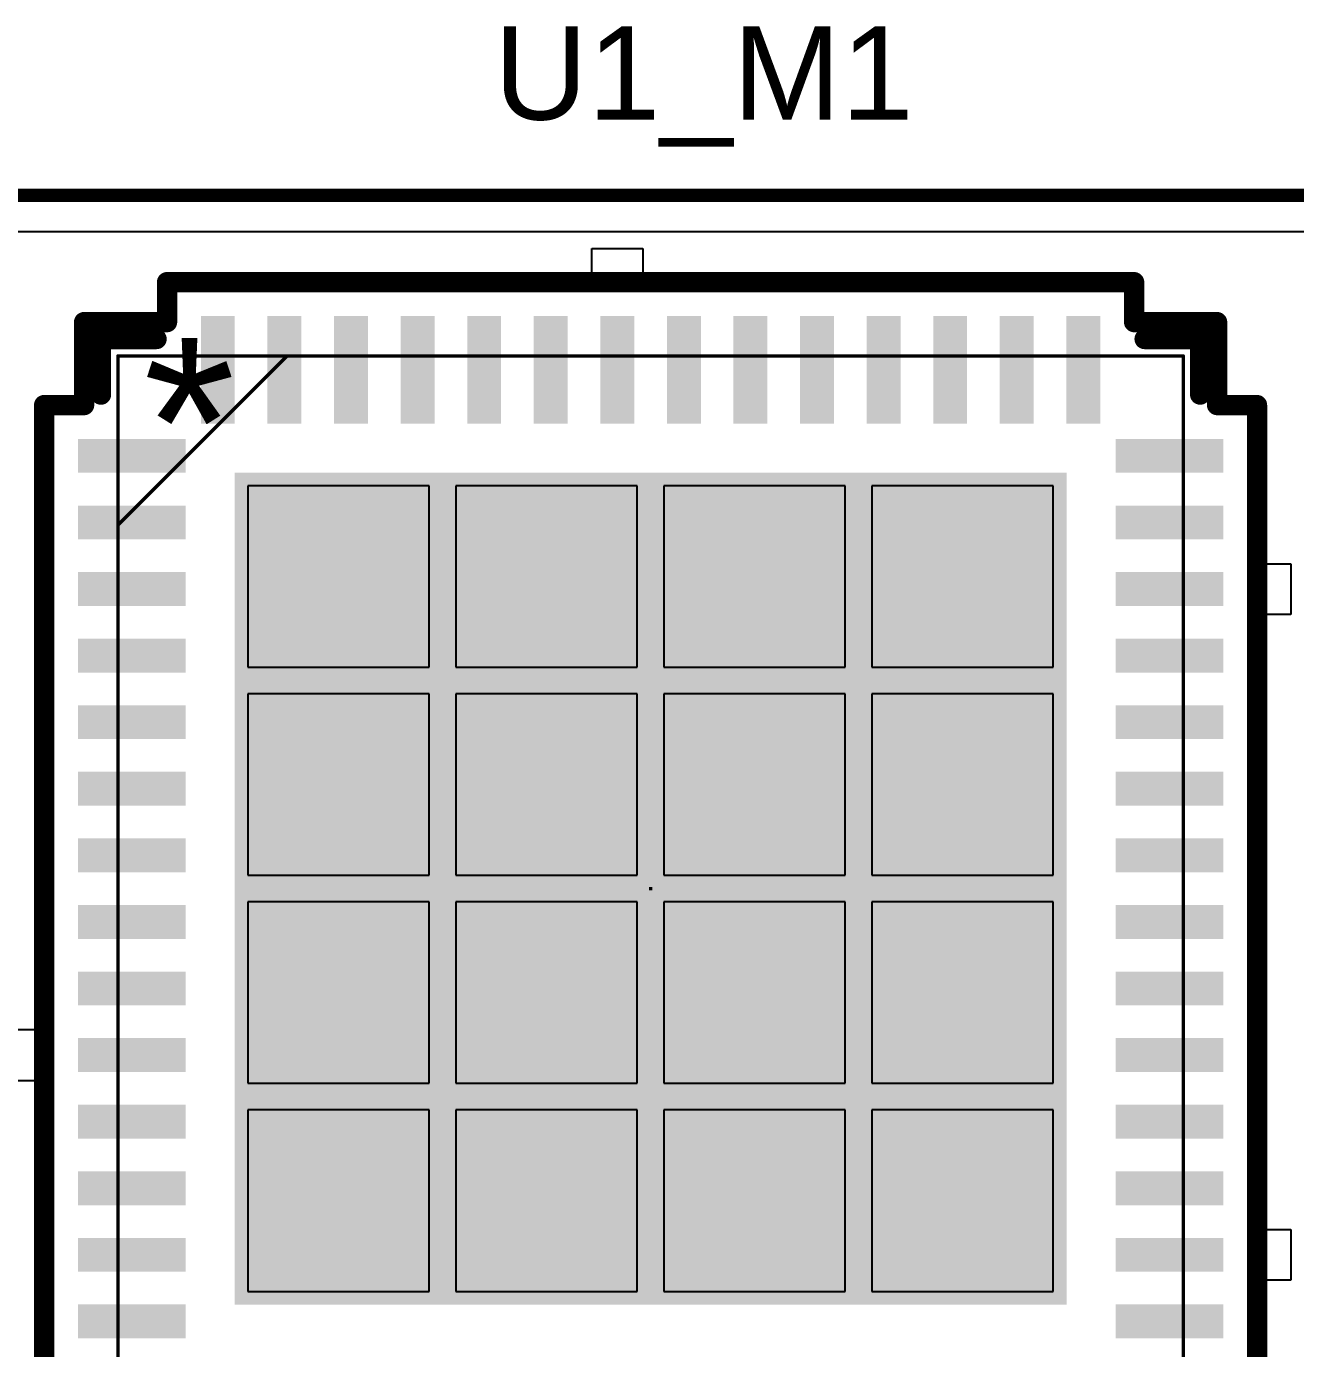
# Model space of a CAD drawing. Header units: inches. Extents: x -1.3 to 11.9, y -6.8 to 4.2.
# Drawn here: x 1.6105 to 1.9857, y 2.359 to 2.7499 of the extents above; entities that cross this region are included whole.
import ezdxf

# ---------------------------------------------------------------- set-up
doc = ezdxf.new("R2010")
doc.units = ezdxf.units.IN
doc.header["$MEASUREMENT"] = 0
for name, color, linetype in [('05_SIG2', 156, 'Continuous'), ('AB', 56, 'Continuous'), ('Mechanical 13', 56, 'Continuous'), ('POT_INFO', 56, 'Continuous'), ('TOP', 1, 'Continuous'), ('Top Overlay', 2, 'Continuous'), ('Top Paste', 8, 'Continuous'), ('Top Solder', 216, 'Continuous')]:
    doc.layers.add(name, color=color, linetype=linetype)
doc.styles.add('Arial', font='', dxfattribs={"height": 0.2})
doc.styles.get('Arial').set_extended_font_data('Arial')

# ---------------------------------------------------------------- blocks, each defined once
blk = doc.blocks.new('CP_56_1_ADI_345')
at = {"layer": 'TOP'}
for points in [[(-0.12294, 0.1375), (-0.13297, 0.1375), (-0.13297, 0.16931), (-0.12294, 0.16931)], [(-0.10325, 0.1375), (-0.11328, 0.1375), (-0.11328, 0.16931), (-0.10325, 0.16931)], [(-0.08357, 0.1375), (-0.0936, 0.1375), (-0.0936, 0.16931), (-0.08357, 0.16931)], [(-0.06388, 0.1375), (-0.07391, 0.1375), (-0.07391, 0.16931), (-0.06388, 0.16931)], [(-0.0442, 0.1375), (-0.05423, 0.1375), (-0.05423, 0.16931), (-0.0442, 0.16931)], [(-0.02451, 0.1375), (-0.03454, 0.1375), (-0.03454, 0.16931), (-0.02451, 0.16931)], [(-0.00483, 0.1375), (-0.01486, 0.1375), (-0.01486, 0.16931), (-0.00483, 0.16931)], [(0.01486, 0.1375), (0.00483, 0.1375), (0.00483, 0.16931), (0.01486, 0.16931)], [(0.03454, 0.1375), (0.02451, 0.1375), (0.02451, 0.16931), (0.03454, 0.16931)], [(0.05423, 0.1375), (0.0442, 0.1375), (0.0442, 0.16931), (0.05423, 0.16931)], [(0.07391, 0.1375), (0.06388, 0.1375), (0.06388, 0.16931), (0.07391, 0.16931)], [(0.0936, 0.1375), (0.08357, 0.1375), (0.08357, 0.16931), (0.0936, 0.16931)], [(0.11328, 0.1375), (0.10325, 0.1375), (0.10325, 0.16931), (0.11328, 0.16931)], [(0.13297, 0.1375), (0.12294, 0.1375), (0.12294, 0.16931), (0.13297, 0.16931)], [(-0.1375, 0.13297), (-0.1375, 0.12294), (-0.16931, 0.12294), (-0.16931, 0.13297)], [(0.16931, 0.13297), (0.16931, 0.12294), (0.1375, 0.12294), (0.1375, 0.13297)], [(-0.123, 0.123), (0.123, 0.123), (0.123, -0.123), (-0.123, -0.123)], [(-0.1375, 0.11328), (-0.1375, 0.10325), (-0.16931, 0.10325), (-0.16931, 0.11328)], [(0.16931, 0.11328), (0.16931, 0.10325), (0.1375, 0.10325), (0.1375, 0.11328)], [(-0.1375, 0.0936), (-0.1375, 0.08357), (-0.16931, 0.08357), (-0.16931, 0.0936)], [(0.16931, 0.0936), (0.16931, 0.08357), (0.1375, 0.08357), (0.1375, 0.0936)], [(-0.1375, 0.07391), (-0.1375, 0.06388), (-0.16931, 0.06388), (-0.16931, 0.07391)], [(0.16931, 0.07391), (0.16931, 0.06388), (0.1375, 0.06388), (0.1375, 0.07391)], [(-0.1375, 0.05423), (-0.1375, 0.0442), (-0.16931, 0.0442), (-0.16931, 0.05423)], [(0.16931, 0.05423), (0.16931, 0.0442), (0.1375, 0.0442), (0.1375, 0.05423)], [(-0.1375, 0.03454), (-0.1375, 0.02451), (-0.16931, 0.02451), (-0.16931, 0.03454)], [(0.16931, 0.03454), (0.16931, 0.02451), (0.1375, 0.02451), (0.1375, 0.03454)], [(-0.1375, 0.01486), (-0.1375, 0.00483), (-0.16931, 0.00483), (-0.16931, 0.01486)], [(0.16931, 0.01486), (0.16931, 0.00483), (0.1375, 0.00483), (0.1375, 0.01486)], [(-0.1375, -0.00483), (-0.1375, -0.01486), (-0.16931, -0.01486), (-0.16931, -0.00483)], [(0.16931, -0.00483), (0.16931, -0.01486), (0.1375, -0.01486), (0.1375, -0.00483)], [(-0.1375, -0.02451), (-0.1375, -0.03454), (-0.16931, -0.03454), (-0.16931, -0.02451)], [(0.16931, -0.02451), (0.16931, -0.03454), (0.1375, -0.03454), (0.1375, -0.02451)], [(-0.1375, -0.0442), (-0.1375, -0.05423), (-0.16931, -0.05423), (-0.16931, -0.0442)], [(0.16931, -0.0442), (0.16931, -0.05423), (0.1375, -0.05423), (0.1375, -0.0442)], [(-0.1375, -0.06388), (-0.1375, -0.07391), (-0.16931, -0.07391), (-0.16931, -0.06388)], [(0.16931, -0.06388), (0.16931, -0.07391), (0.1375, -0.07391), (0.1375, -0.06388)], [(-0.1375, -0.08357), (-0.1375, -0.0936), (-0.16931, -0.0936), (-0.16931, -0.08357)], [(0.16931, -0.08357), (0.16931, -0.0936), (0.1375, -0.0936), (0.1375, -0.08357)], [(-0.1375, -0.10325), (-0.1375, -0.11328), (-0.16931, -0.11328), (-0.16931, -0.10325)], [(0.16931, -0.10325), (0.16931, -0.11328), (0.1375, -0.11328), (0.1375, -0.10325)], [(-0.1375, -0.12294), (-0.1375, -0.13297), (-0.16931, -0.13297), (-0.16931, -0.12294)], [(0.16931, -0.12294), (0.16931, -0.13297), (0.1375, -0.13297), (0.1375, -0.12294)]]:
    blk.add_hatch(color=1, dxfattribs=at).paths.add_polyline_path(points)
at = {"layer": 'Top Paste'}
for points in [[(-0.12294, 0.1375), (-0.13297, 0.1375), (-0.13297, 0.16931), (-0.12294, 0.16931)], [(-0.10325, 0.1375), (-0.11328, 0.1375), (-0.11328, 0.16931), (-0.10325, 0.16931)], [(-0.08357, 0.1375), (-0.0936, 0.1375), (-0.0936, 0.16931), (-0.08357, 0.16931)], [(-0.06388, 0.1375), (-0.07391, 0.1375), (-0.07391, 0.16931), (-0.06388, 0.16931)], [(-0.0442, 0.1375), (-0.05423, 0.1375), (-0.05423, 0.16931), (-0.0442, 0.16931)], [(-0.02451, 0.1375), (-0.03454, 0.1375), (-0.03454, 0.16931), (-0.02451, 0.16931)], [(-0.00483, 0.1375), (-0.01486, 0.1375), (-0.01486, 0.16931), (-0.00483, 0.16931)], [(0.01486, 0.1375), (0.00483, 0.1375), (0.00483, 0.16931), (0.01486, 0.16931)], [(0.03454, 0.1375), (0.02451, 0.1375), (0.02451, 0.16931), (0.03454, 0.16931)], [(0.05423, 0.1375), (0.0442, 0.1375), (0.0442, 0.16931), (0.05423, 0.16931)], [(0.07391, 0.1375), (0.06388, 0.1375), (0.06388, 0.16931), (0.07391, 0.16931)], [(0.0936, 0.1375), (0.08357, 0.1375), (0.08357, 0.16931), (0.0936, 0.16931)], [(0.11328, 0.1375), (0.10325, 0.1375), (0.10325, 0.16931), (0.11328, 0.16931)], [(0.13297, 0.1375), (0.12294, 0.1375), (0.12294, 0.16931), (0.13297, 0.16931)], [(-0.1375, 0.13297), (-0.1375, 0.12294), (-0.16931, 0.12294), (-0.16931, 0.13297)], [(0.16931, 0.13297), (0.16931, 0.12294), (0.1375, 0.12294), (0.1375, 0.13297)], [(-0.1375, 0.11328), (-0.1375, 0.10325), (-0.16931, 0.10325), (-0.16931, 0.11328)], [(0.16931, 0.11328), (0.16931, 0.10325), (0.1375, 0.10325), (0.1375, 0.11328)], [(-0.1375, 0.0936), (-0.1375, 0.08357), (-0.16931, 0.08357), (-0.16931, 0.0936)], [(0.16931, 0.0936), (0.16931, 0.08357), (0.1375, 0.08357), (0.1375, 0.0936)], [(-0.1375, 0.07391), (-0.1375, 0.06388), (-0.16931, 0.06388), (-0.16931, 0.07391)], [(0.16931, 0.07391), (0.16931, 0.06388), (0.1375, 0.06388), (0.1375, 0.07391)], [(-0.1375, 0.05423), (-0.1375, 0.0442), (-0.16931, 0.0442), (-0.16931, 0.05423)], [(0.16931, 0.05423), (0.16931, 0.0442), (0.1375, 0.0442), (0.1375, 0.05423)], [(-0.1375, 0.03454), (-0.1375, 0.02451), (-0.16931, 0.02451), (-0.16931, 0.03454)], [(0.16931, 0.03454), (0.16931, 0.02451), (0.1375, 0.02451), (0.1375, 0.03454)], [(-0.1375, 0.01486), (-0.1375, 0.00483), (-0.16931, 0.00483), (-0.16931, 0.01486)], [(0.16931, 0.01486), (0.16931, 0.00483), (0.1375, 0.00483), (0.1375, 0.01486)], [(-0.0005, 0.0005), (0.0005, 0.0005), (0.0005, -0.0005), (-0.0005, -0.0005)], [(-0.1375, -0.00483), (-0.1375, -0.01486), (-0.16931, -0.01486), (-0.16931, -0.00483)], [(0.16931, -0.00483), (0.16931, -0.01486), (0.1375, -0.01486), (0.1375, -0.00483)], [(-0.1375, -0.02451), (-0.1375, -0.03454), (-0.16931, -0.03454), (-0.16931, -0.02451)], [(0.16931, -0.02451), (0.16931, -0.03454), (0.1375, -0.03454), (0.1375, -0.02451)], [(-0.1375, -0.0442), (-0.1375, -0.05423), (-0.16931, -0.05423), (-0.16931, -0.0442)], [(0.16931, -0.0442), (0.16931, -0.05423), (0.1375, -0.05423), (0.1375, -0.0442)], [(-0.1375, -0.06388), (-0.1375, -0.07391), (-0.16931, -0.07391), (-0.16931, -0.06388)], [(0.16931, -0.06388), (0.16931, -0.07391), (0.1375, -0.07391), (0.1375, -0.06388)], [(-0.1375, -0.08357), (-0.1375, -0.0936), (-0.16931, -0.0936), (-0.16931, -0.08357)], [(0.16931, -0.08357), (0.16931, -0.0936), (0.1375, -0.0936), (0.1375, -0.08357)], [(-0.1375, -0.10325), (-0.1375, -0.11328), (-0.16931, -0.11328), (-0.16931, -0.10325)], [(0.16931, -0.10325), (0.16931, -0.11328), (0.1375, -0.11328), (0.1375, -0.10325)], [(-0.1375, -0.12294), (-0.1375, -0.13297), (-0.16931, -0.13297), (-0.16931, -0.12294)], [(0.16931, -0.12294), (0.16931, -0.13297), (0.1375, -0.13297), (0.1375, -0.12294)]]:
    blk.add_hatch(color=8, dxfattribs=at).paths.add_polyline_path(points)
at = {"layer": 'Top Solder'}
for points in [[(-0.12294, 0.1375), (-0.13297, 0.1375), (-0.13297, 0.16931), (-0.12294, 0.16931)], [(-0.10325, 0.1375), (-0.11328, 0.1375), (-0.11328, 0.16931), (-0.10325, 0.16931)], [(-0.08357, 0.1375), (-0.0936, 0.1375), (-0.0936, 0.16931), (-0.08357, 0.16931)], [(-0.06388, 0.1375), (-0.07391, 0.1375), (-0.07391, 0.16931), (-0.06388, 0.16931)], [(-0.0442, 0.1375), (-0.05423, 0.1375), (-0.05423, 0.16931), (-0.0442, 0.16931)], [(-0.02451, 0.1375), (-0.03454, 0.1375), (-0.03454, 0.16931), (-0.02451, 0.16931)], [(-0.00483, 0.1375), (-0.01486, 0.1375), (-0.01486, 0.16931), (-0.00483, 0.16931)], [(0.01486, 0.1375), (0.00483, 0.1375), (0.00483, 0.16931), (0.01486, 0.16931)], [(0.03454, 0.1375), (0.02451, 0.1375), (0.02451, 0.16931), (0.03454, 0.16931)], [(0.05423, 0.1375), (0.0442, 0.1375), (0.0442, 0.16931), (0.05423, 0.16931)], [(0.07391, 0.1375), (0.06388, 0.1375), (0.06388, 0.16931), (0.07391, 0.16931)], [(0.0936, 0.1375), (0.08357, 0.1375), (0.08357, 0.16931), (0.0936, 0.16931)], [(0.11328, 0.1375), (0.10325, 0.1375), (0.10325, 0.16931), (0.11328, 0.16931)], [(0.13297, 0.1375), (0.12294, 0.1375), (0.12294, 0.16931), (0.13297, 0.16931)], [(-0.1375, 0.13297), (-0.1375, 0.12294), (-0.16931, 0.12294), (-0.16931, 0.13297)], [(0.16931, 0.13297), (0.16931, 0.12294), (0.1375, 0.12294), (0.1375, 0.13297)], [(-0.123, 0.123), (0.123, 0.123), (0.123, -0.123), (-0.123, -0.123)], [(-0.1375, 0.11328), (-0.1375, 0.10325), (-0.16931, 0.10325), (-0.16931, 0.11328)], [(0.16931, 0.11328), (0.16931, 0.10325), (0.1375, 0.10325), (0.1375, 0.11328)], [(-0.1375, 0.0936), (-0.1375, 0.08357), (-0.16931, 0.08357), (-0.16931, 0.0936)], [(0.16931, 0.0936), (0.16931, 0.08357), (0.1375, 0.08357), (0.1375, 0.0936)], [(-0.1375, 0.07391), (-0.1375, 0.06388), (-0.16931, 0.06388), (-0.16931, 0.07391)], [(0.16931, 0.07391), (0.16931, 0.06388), (0.1375, 0.06388), (0.1375, 0.07391)], [(-0.1375, 0.05423), (-0.1375, 0.0442), (-0.16931, 0.0442), (-0.16931, 0.05423)], [(0.16931, 0.05423), (0.16931, 0.0442), (0.1375, 0.0442), (0.1375, 0.05423)], [(-0.1375, 0.03454), (-0.1375, 0.02451), (-0.16931, 0.02451), (-0.16931, 0.03454)], [(0.16931, 0.03454), (0.16931, 0.02451), (0.1375, 0.02451), (0.1375, 0.03454)], [(-0.1375, 0.01486), (-0.1375, 0.00483), (-0.16931, 0.00483), (-0.16931, 0.01486)], [(0.16931, 0.01486), (0.16931, 0.00483), (0.1375, 0.00483), (0.1375, 0.01486)], [(-0.1375, -0.00483), (-0.1375, -0.01486), (-0.16931, -0.01486), (-0.16931, -0.00483)], [(0.16931, -0.00483), (0.16931, -0.01486), (0.1375, -0.01486), (0.1375, -0.00483)], [(-0.1375, -0.02451), (-0.1375, -0.03454), (-0.16931, -0.03454), (-0.16931, -0.02451)], [(0.16931, -0.02451), (0.16931, -0.03454), (0.1375, -0.03454), (0.1375, -0.02451)], [(-0.1375, -0.0442), (-0.1375, -0.05423), (-0.16931, -0.05423), (-0.16931, -0.0442)], [(0.16931, -0.0442), (0.16931, -0.05423), (0.1375, -0.05423), (0.1375, -0.0442)], [(-0.1375, -0.06388), (-0.1375, -0.07391), (-0.16931, -0.07391), (-0.16931, -0.06388)], [(0.16931, -0.06388), (0.16931, -0.07391), (0.1375, -0.07391), (0.1375, -0.06388)], [(-0.1375, -0.08357), (-0.1375, -0.0936), (-0.16931, -0.0936), (-0.16931, -0.08357)], [(0.16931, -0.08357), (0.16931, -0.0936), (0.1375, -0.0936), (0.1375, -0.08357)], [(-0.1375, -0.10325), (-0.1375, -0.11328), (-0.16931, -0.11328), (-0.16931, -0.10325)], [(0.16931, -0.10325), (0.16931, -0.11328), (0.1375, -0.11328), (0.1375, -0.10325)], [(-0.1375, -0.12294), (-0.1375, -0.13297), (-0.16931, -0.13297), (-0.16931, -0.12294)], [(0.16931, -0.12294), (0.16931, -0.13297), (0.1375, -0.13297), (0.1375, -0.12294)]]:
    blk.add_hatch(color=216, dxfattribs=at).paths.add_polyline_path(points)
at = {"layer": 'AB'}
blk.add_line((-0.19431, 0.19431), (0.19431, 0.19431), dxfattribs=at)
at = {"layer": 'Mechanical 13'}
for points in [[(-0.1575, -0.1575, 0.001, 0.001, 0), (-0.1575, 0.1575, 0.001, 0.001, 0)], [(-0.1575, 0.1575, 0.001, 0.001, 0), (0.1575, 0.1575, 0.001, 0.001, 0)], [(-0.1575, 0.1075, 0.001, 0.001, 0), (-0.1075, 0.1575, 0.001, 0.001, 0)], [(-0.13395, 0.1575, 0.001, 0.001, 0), (-0.12195, 0.1575, 0.001, 0.001, 0)], [(-0.13395, 0.1575, 0.001, 0.001, 0), (-0.12195, 0.1575, 0.001, 0.001, 0)], [(-0.11427, 0.1575, 0.001, 0.001, 0), (-0.10227, 0.1575, 0.001, 0.001, 0)], [(-0.11427, 0.1575, 0.001, 0.001, 0), (-0.10227, 0.1575, 0.001, 0.001, 0)], [(-0.09458, 0.1575, 0.001, 0.001, 0), (-0.08258, 0.1575, 0.001, 0.001, 0)], [(-0.09458, 0.1575, 0.001, 0.001, 0), (-0.08258, 0.1575, 0.001, 0.001, 0)], [(-0.0749, 0.1575, 0.001, 0.001, 0), (-0.0629, 0.1575, 0.001, 0.001, 0)], [(-0.0749, 0.1575, 0.001, 0.001, 0), (-0.0629, 0.1575, 0.001, 0.001, 0)], [(-0.05521, 0.1575, 0.001, 0.001, 0), (-0.04321, 0.1575, 0.001, 0.001, 0)], [(-0.05521, 0.1575, 0.001, 0.001, 0), (-0.04321, 0.1575, 0.001, 0.001, 0)], [(-0.03553, 0.1575, 0.001, 0.001, 0), (-0.02353, 0.1575, 0.001, 0.001, 0)], [(-0.03553, 0.1575, 0.001, 0.001, 0), (-0.02353, 0.1575, 0.001, 0.001, 0)], [(-0.01584, 0.1575, 0.001, 0.001, 0), (-0.00384, 0.1575, 0.001, 0.001, 0)], [(-0.01584, 0.1575, 0.001, 0.001, 0), (-0.00384, 0.1575, 0.001, 0.001, 0)], [(0.00384, 0.1575, 0.001, 0.001, 0), (0.01584, 0.1575, 0.001, 0.001, 0)], [(0.00384, 0.1575, 0.001, 0.001, 0), (0.01584, 0.1575, 0.001, 0.001, 0)], [(0.02353, 0.1575, 0.001, 0.001, 0), (0.03553, 0.1575, 0.001, 0.001, 0)], [(0.02353, 0.1575, 0.001, 0.001, 0), (0.03553, 0.1575, 0.001, 0.001, 0)], [(0.04321, 0.1575, 0.001, 0.001, 0), (0.05521, 0.1575, 0.001, 0.001, 0)], [(0.04321, 0.1575, 0.001, 0.001, 0), (0.05521, 0.1575, 0.001, 0.001, 0)], [(0.0629, 0.1575, 0.001, 0.001, 0), (0.0749, 0.1575, 0.001, 0.001, 0)], [(0.0629, 0.1575, 0.001, 0.001, 0), (0.0749, 0.1575, 0.001, 0.001, 0)], [(0.08258, 0.1575, 0.001, 0.001, 0), (0.09458, 0.1575, 0.001, 0.001, 0)], [(0.08258, 0.1575, 0.001, 0.001, 0), (0.09458, 0.1575, 0.001, 0.001, 0)], [(0.10227, 0.1575, 0.001, 0.001, 0), (0.11427, 0.1575, 0.001, 0.001, 0)], [(0.10227, 0.1575, 0.001, 0.001, 0), (0.11427, 0.1575, 0.001, 0.001, 0)], [(0.12195, 0.1575, 0.001, 0.001, 0), (0.13395, 0.1575, 0.001, 0.001, 0)], [(0.12195, 0.1575, 0.001, 0.001, 0), (0.13395, 0.1575, 0.001, 0.001, 0)], [(0.1575, -0.1575, 0.001, 0.001, 0), (0.1575, 0.1575, 0.001, 0.001, 0)], [(-0.1575, 0.12195, 0.001, 0.001, 0), (-0.1575, 0.13395, 0.001, 0.001, 0)], [(-0.1575, 0.12195, 0.001, 0.001, 0), (-0.1575, 0.13395, 0.001, 0.001, 0)], [(0.1575, 0.12195, 0.001, 0.001, 0), (0.1575, 0.13395, 0.001, 0.001, 0)], [(0.1575, 0.12195, 0.001, 0.001, 0), (0.1575, 0.13395, 0.001, 0.001, 0)], [(-0.1575, 0.10227, 0.001, 0.001, 0), (-0.1575, 0.11427, 0.001, 0.001, 0)], [(-0.1575, 0.10227, 0.001, 0.001, 0), (-0.1575, 0.11427, 0.001, 0.001, 0)], [(0.1575, 0.10227, 0.001, 0.001, 0), (0.1575, 0.11427, 0.001, 0.001, 0)], [(0.1575, 0.10227, 0.001, 0.001, 0), (0.1575, 0.11427, 0.001, 0.001, 0)], [(-0.1575, 0.08258, 0.001, 0.001, 0), (-0.1575, 0.09458, 0.001, 0.001, 0)], [(-0.1575, 0.08258, 0.001, 0.001, 0), (-0.1575, 0.09458, 0.001, 0.001, 0)], [(0.1575, 0.08258, 0.001, 0.001, 0), (0.1575, 0.09458, 0.001, 0.001, 0)], [(0.1575, 0.08258, 0.001, 0.001, 0), (0.1575, 0.09458, 0.001, 0.001, 0)], [(-0.1575, 0.0629, 0.001, 0.001, 0), (-0.1575, 0.0749, 0.001, 0.001, 0)], [(-0.1575, 0.0629, 0.001, 0.001, 0), (-0.1575, 0.0749, 0.001, 0.001, 0)], [(0.1575, 0.0629, 0.001, 0.001, 0), (0.1575, 0.0749, 0.001, 0.001, 0)], [(0.1575, 0.0629, 0.001, 0.001, 0), (0.1575, 0.0749, 0.001, 0.001, 0)], [(-0.1575, 0.04321, 0.001, 0.001, 0), (-0.1575, 0.05521, 0.001, 0.001, 0)], [(-0.1575, 0.04321, 0.001, 0.001, 0), (-0.1575, 0.05521, 0.001, 0.001, 0)], [(0.1575, 0.04321, 0.001, 0.001, 0), (0.1575, 0.05521, 0.001, 0.001, 0)], [(0.1575, 0.04321, 0.001, 0.001, 0), (0.1575, 0.05521, 0.001, 0.001, 0)], [(-0.1575, 0.02353, 0.001, 0.001, 0), (-0.1575, 0.03553, 0.001, 0.001, 0)], [(-0.1575, 0.02353, 0.001, 0.001, 0), (-0.1575, 0.03553, 0.001, 0.001, 0)], [(0.1575, 0.02353, 0.001, 0.001, 0), (0.1575, 0.03553, 0.001, 0.001, 0)], [(0.1575, 0.02353, 0.001, 0.001, 0), (0.1575, 0.03553, 0.001, 0.001, 0)], [(-0.1575, 0.00384, 0.001, 0.001, 0), (-0.1575, 0.01584, 0.001, 0.001, 0)], [(-0.1575, 0.00384, 0.001, 0.001, 0), (-0.1575, 0.01584, 0.001, 0.001, 0)], [(0.1575, 0.00384, 0.001, 0.001, 0), (0.1575, 0.01584, 0.001, 0.001, 0)], [(0.1575, 0.00384, 0.001, 0.001, 0), (0.1575, 0.01584, 0.001, 0.001, 0)], [(-0.1575, -0.01584, 0.001, 0.001, 0), (-0.1575, -0.00384, 0.001, 0.001, 0)], [(-0.1575, -0.01584, 0.001, 0.001, 0), (-0.1575, -0.00384, 0.001, 0.001, 0)], [(0.1575, -0.01584, 0.001, 0.001, 0), (0.1575, -0.00384, 0.001, 0.001, 0)], [(0.1575, -0.01584, 0.001, 0.001, 0), (0.1575, -0.00384, 0.001, 0.001, 0)], [(-0.1575, -0.03553, 0.001, 0.001, 0), (-0.1575, -0.02353, 0.001, 0.001, 0)], [(-0.1575, -0.03553, 0.001, 0.001, 0), (-0.1575, -0.02353, 0.001, 0.001, 0)], [(0.1575, -0.03553, 0.001, 0.001, 0), (0.1575, -0.02353, 0.001, 0.001, 0)], [(0.1575, -0.03553, 0.001, 0.001, 0), (0.1575, -0.02353, 0.001, 0.001, 0)], [(-0.1575, -0.05521, 0.001, 0.001, 0), (-0.1575, -0.04321, 0.001, 0.001, 0)], [(-0.1575, -0.05521, 0.001, 0.001, 0), (-0.1575, -0.04321, 0.001, 0.001, 0)], [(0.1575, -0.05521, 0.001, 0.001, 0), (0.1575, -0.04321, 0.001, 0.001, 0)], [(0.1575, -0.05521, 0.001, 0.001, 0), (0.1575, -0.04321, 0.001, 0.001, 0)], [(-0.1575, -0.0749, 0.001, 0.001, 0), (-0.1575, -0.0629, 0.001, 0.001, 0)], [(-0.1575, -0.0749, 0.001, 0.001, 0), (-0.1575, -0.0629, 0.001, 0.001, 0)], [(0.1575, -0.0749, 0.001, 0.001, 0), (0.1575, -0.0629, 0.001, 0.001, 0)], [(0.1575, -0.0749, 0.001, 0.001, 0), (0.1575, -0.0629, 0.001, 0.001, 0)], [(-0.1575, -0.09458, 0.001, 0.001, 0), (-0.1575, -0.08258, 0.001, 0.001, 0)], [(-0.1575, -0.09458, 0.001, 0.001, 0), (-0.1575, -0.08258, 0.001, 0.001, 0)], [(0.1575, -0.09458, 0.001, 0.001, 0), (0.1575, -0.08258, 0.001, 0.001, 0)], [(0.1575, -0.09458, 0.001, 0.001, 0), (0.1575, -0.08258, 0.001, 0.001, 0)], [(-0.1575, -0.11427, 0.001, 0.001, 0), (-0.1575, -0.10227, 0.001, 0.001, 0)], [(-0.1575, -0.11427, 0.001, 0.001, 0), (-0.1575, -0.10227, 0.001, 0.001, 0)], [(0.1575, -0.11427, 0.001, 0.001, 0), (0.1575, -0.10227, 0.001, 0.001, 0)], [(0.1575, -0.11427, 0.001, 0.001, 0), (0.1575, -0.10227, 0.001, 0.001, 0)], [(-0.1575, -0.13395, 0.001, 0.001, 0), (-0.1575, -0.12195, 0.001, 0.001, 0)], [(-0.1575, -0.13395, 0.001, 0.001, 0), (-0.1575, -0.12195, 0.001, 0.001, 0)], [(0.1575, -0.13395, 0.001, 0.001, 0), (0.1575, -0.12195, 0.001, 0.001, 0)], [(0.1575, -0.13395, 0.001, 0.001, 0), (0.1575, -0.12195, 0.001, 0.001, 0)]]:
    blk.add_lwpolyline(points, format="xyseb", dxfattribs=at)
for points in [[(-0.15775, 0.1575, 0.0005, 0.0005, 1), (-0.15725, 0.1575, 0.0005, 0.0005, 1)], [(-0.15775, 0.1575, 0.0005, 0.0005, 1), (-0.15725, 0.1575, 0.0005, 0.0005, 1)], [(-0.1342, 0.1575, 0.0005, 0.0005, 1), (-0.1337, 0.1575, 0.0005, 0.0005, 1)], [(-0.1342, 0.1575, 0.0005, 0.0005, 1), (-0.1337, 0.1575, 0.0005, 0.0005, 1)], [(-0.1222, 0.1575, 0.0005, 0.0005, 1), (-0.1217, 0.1575, 0.0005, 0.0005, 1)], [(-0.1222, 0.1575, 0.0005, 0.0005, 1), (-0.1217, 0.1575, 0.0005, 0.0005, 1)], [(-0.11452, 0.1575, 0.0005, 0.0005, 1), (-0.11402, 0.1575, 0.0005, 0.0005, 1)], [(-0.11452, 0.1575, 0.0005, 0.0005, 1), (-0.11402, 0.1575, 0.0005, 0.0005, 1)], [(-0.10775, 0.1575, 0.0005, 0.0005, 1), (-0.10725, 0.1575, 0.0005, 0.0005, 1)], [(-0.10252, 0.1575, 0.0005, 0.0005, 1), (-0.10202, 0.1575, 0.0005, 0.0005, 1)], [(-0.10252, 0.1575, 0.0005, 0.0005, 1), (-0.10202, 0.1575, 0.0005, 0.0005, 1)], [(-0.09483, 0.1575, 0.0005, 0.0005, 1), (-0.09433, 0.1575, 0.0005, 0.0005, 1)], [(-0.09483, 0.1575, 0.0005, 0.0005, 1), (-0.09433, 0.1575, 0.0005, 0.0005, 1)], [(-0.08283, 0.1575, 0.0005, 0.0005, 1), (-0.08233, 0.1575, 0.0005, 0.0005, 1)], [(-0.08283, 0.1575, 0.0005, 0.0005, 1), (-0.08233, 0.1575, 0.0005, 0.0005, 1)], [(-0.07515, 0.1575, 0.0005, 0.0005, 1), (-0.07465, 0.1575, 0.0005, 0.0005, 1)], [(-0.07515, 0.1575, 0.0005, 0.0005, 1), (-0.07465, 0.1575, 0.0005, 0.0005, 1)], [(-0.06315, 0.1575, 0.0005, 0.0005, 1), (-0.06265, 0.1575, 0.0005, 0.0005, 1)], [(-0.06315, 0.1575, 0.0005, 0.0005, 1), (-0.06265, 0.1575, 0.0005, 0.0005, 1)], [(-0.05546, 0.1575, 0.0005, 0.0005, 1), (-0.05496, 0.1575, 0.0005, 0.0005, 1)], [(-0.05546, 0.1575, 0.0005, 0.0005, 1), (-0.05496, 0.1575, 0.0005, 0.0005, 1)], [(-0.04346, 0.1575, 0.0005, 0.0005, 1), (-0.04296, 0.1575, 0.0005, 0.0005, 1)], [(-0.04346, 0.1575, 0.0005, 0.0005, 1), (-0.04296, 0.1575, 0.0005, 0.0005, 1)], [(-0.03578, 0.1575, 0.0005, 0.0005, 1), (-0.03528, 0.1575, 0.0005, 0.0005, 1)], [(-0.03578, 0.1575, 0.0005, 0.0005, 1), (-0.03528, 0.1575, 0.0005, 0.0005, 1)], [(-0.02378, 0.1575, 0.0005, 0.0005, 1), (-0.02328, 0.1575, 0.0005, 0.0005, 1)], [(-0.02378, 0.1575, 0.0005, 0.0005, 1), (-0.02328, 0.1575, 0.0005, 0.0005, 1)], [(-0.01609, 0.1575, 0.0005, 0.0005, 1), (-0.01559, 0.1575, 0.0005, 0.0005, 1)], [(-0.01609, 0.1575, 0.0005, 0.0005, 1), (-0.01559, 0.1575, 0.0005, 0.0005, 1)], [(-0.00409, 0.1575, 0.0005, 0.0005, 1), (-0.00359, 0.1575, 0.0005, 0.0005, 1)], [(-0.00409, 0.1575, 0.0005, 0.0005, 1), (-0.00359, 0.1575, 0.0005, 0.0005, 1)], [(0.00359, 0.1575, 0.0005, 0.0005, 1), (0.00409, 0.1575, 0.0005, 0.0005, 1)], [(0.00359, 0.1575, 0.0005, 0.0005, 1), (0.00409, 0.1575, 0.0005, 0.0005, 1)], [(0.01559, 0.1575, 0.0005, 0.0005, 1), (0.01609, 0.1575, 0.0005, 0.0005, 1)], [(0.01559, 0.1575, 0.0005, 0.0005, 1), (0.01609, 0.1575, 0.0005, 0.0005, 1)], [(0.02328, 0.1575, 0.0005, 0.0005, 1), (0.02378, 0.1575, 0.0005, 0.0005, 1)], [(0.02328, 0.1575, 0.0005, 0.0005, 1), (0.02378, 0.1575, 0.0005, 0.0005, 1)], [(0.03528, 0.1575, 0.0005, 0.0005, 1), (0.03578, 0.1575, 0.0005, 0.0005, 1)], [(0.03528, 0.1575, 0.0005, 0.0005, 1), (0.03578, 0.1575, 0.0005, 0.0005, 1)], [(0.04296, 0.1575, 0.0005, 0.0005, 1), (0.04346, 0.1575, 0.0005, 0.0005, 1)], [(0.04296, 0.1575, 0.0005, 0.0005, 1), (0.04346, 0.1575, 0.0005, 0.0005, 1)], [(0.05496, 0.1575, 0.0005, 0.0005, 1), (0.05546, 0.1575, 0.0005, 0.0005, 1)], [(0.05496, 0.1575, 0.0005, 0.0005, 1), (0.05546, 0.1575, 0.0005, 0.0005, 1)], [(0.06265, 0.1575, 0.0005, 0.0005, 1), (0.06315, 0.1575, 0.0005, 0.0005, 1)], [(0.06265, 0.1575, 0.0005, 0.0005, 1), (0.06315, 0.1575, 0.0005, 0.0005, 1)], [(0.07465, 0.1575, 0.0005, 0.0005, 1), (0.07515, 0.1575, 0.0005, 0.0005, 1)], [(0.07465, 0.1575, 0.0005, 0.0005, 1), (0.07515, 0.1575, 0.0005, 0.0005, 1)], [(0.08233, 0.1575, 0.0005, 0.0005, 1), (0.08283, 0.1575, 0.0005, 0.0005, 1)], [(0.08233, 0.1575, 0.0005, 0.0005, 1), (0.08283, 0.1575, 0.0005, 0.0005, 1)], [(0.09433, 0.1575, 0.0005, 0.0005, 1), (0.09483, 0.1575, 0.0005, 0.0005, 1)], [(0.09433, 0.1575, 0.0005, 0.0005, 1), (0.09483, 0.1575, 0.0005, 0.0005, 1)], [(0.10202, 0.1575, 0.0005, 0.0005, 1), (0.10252, 0.1575, 0.0005, 0.0005, 1)], [(0.10202, 0.1575, 0.0005, 0.0005, 1), (0.10252, 0.1575, 0.0005, 0.0005, 1)], [(0.11402, 0.1575, 0.0005, 0.0005, 1), (0.11452, 0.1575, 0.0005, 0.0005, 1)], [(0.11402, 0.1575, 0.0005, 0.0005, 1), (0.11452, 0.1575, 0.0005, 0.0005, 1)], [(0.1217, 0.1575, 0.0005, 0.0005, 1), (0.1222, 0.1575, 0.0005, 0.0005, 1)], [(0.1217, 0.1575, 0.0005, 0.0005, 1), (0.1222, 0.1575, 0.0005, 0.0005, 1)], [(0.1337, 0.1575, 0.0005, 0.0005, 1), (0.1342, 0.1575, 0.0005, 0.0005, 1)], [(0.1337, 0.1575, 0.0005, 0.0005, 1), (0.1342, 0.1575, 0.0005, 0.0005, 1)], [(0.15725, 0.1575, 0.0005, 0.0005, 1), (0.15775, 0.1575, 0.0005, 0.0005, 1)], [(0.15725, 0.1575, 0.0005, 0.0005, 1), (0.15775, 0.1575, 0.0005, 0.0005, 1)], [(-0.15775, 0.13395, 0.0005, 0.0005, 1), (-0.15725, 0.13395, 0.0005, 0.0005, 1)], [(-0.15775, 0.13395, 0.0005, 0.0005, 1), (-0.15725, 0.13395, 0.0005, 0.0005, 1)], [(0.15725, 0.13395, 0.0005, 0.0005, 1), (0.15775, 0.13395, 0.0005, 0.0005, 1)], [(0.15725, 0.13395, 0.0005, 0.0005, 1), (0.15775, 0.13395, 0.0005, 0.0005, 1)], [(-0.15775, 0.12195, 0.0005, 0.0005, 1), (-0.15725, 0.12195, 0.0005, 0.0005, 1)], [(-0.15775, 0.12195, 0.0005, 0.0005, 1), (-0.15725, 0.12195, 0.0005, 0.0005, 1)], [(0.15725, 0.12195, 0.0005, 0.0005, 1), (0.15775, 0.12195, 0.0005, 0.0005, 1)], [(0.15725, 0.12195, 0.0005, 0.0005, 1), (0.15775, 0.12195, 0.0005, 0.0005, 1)], [(-0.15775, 0.11427, 0.0005, 0.0005, 1), (-0.15725, 0.11427, 0.0005, 0.0005, 1)], [(-0.15775, 0.11427, 0.0005, 0.0005, 1), (-0.15725, 0.11427, 0.0005, 0.0005, 1)], [(0.15725, 0.11427, 0.0005, 0.0005, 1), (0.15775, 0.11427, 0.0005, 0.0005, 1)], [(0.15725, 0.11427, 0.0005, 0.0005, 1), (0.15775, 0.11427, 0.0005, 0.0005, 1)], [(-0.15775, 0.1075, 0.0005, 0.0005, 1), (-0.15725, 0.1075, 0.0005, 0.0005, 1)], [(-0.15775, 0.10227, 0.0005, 0.0005, 1), (-0.15725, 0.10227, 0.0005, 0.0005, 1)], [(-0.15775, 0.10227, 0.0005, 0.0005, 1), (-0.15725, 0.10227, 0.0005, 0.0005, 1)], [(0.15725, 0.10227, 0.0005, 0.0005, 1), (0.15775, 0.10227, 0.0005, 0.0005, 1)], [(0.15725, 0.10227, 0.0005, 0.0005, 1), (0.15775, 0.10227, 0.0005, 0.0005, 1)], [(-0.15775, 0.09458, 0.0005, 0.0005, 1), (-0.15725, 0.09458, 0.0005, 0.0005, 1)], [(-0.15775, 0.09458, 0.0005, 0.0005, 1), (-0.15725, 0.09458, 0.0005, 0.0005, 1)], [(0.15725, 0.09458, 0.0005, 0.0005, 1), (0.15775, 0.09458, 0.0005, 0.0005, 1)], [(0.15725, 0.09458, 0.0005, 0.0005, 1), (0.15775, 0.09458, 0.0005, 0.0005, 1)], [(-0.15775, 0.08258, 0.0005, 0.0005, 1), (-0.15725, 0.08258, 0.0005, 0.0005, 1)], [(-0.15775, 0.08258, 0.0005, 0.0005, 1), (-0.15725, 0.08258, 0.0005, 0.0005, 1)], [(0.15725, 0.08258, 0.0005, 0.0005, 1), (0.15775, 0.08258, 0.0005, 0.0005, 1)], [(0.15725, 0.08258, 0.0005, 0.0005, 1), (0.15775, 0.08258, 0.0005, 0.0005, 1)], [(-0.15775, 0.0749, 0.0005, 0.0005, 1), (-0.15725, 0.0749, 0.0005, 0.0005, 1)], [(-0.15775, 0.0749, 0.0005, 0.0005, 1), (-0.15725, 0.0749, 0.0005, 0.0005, 1)], [(0.15725, 0.0749, 0.0005, 0.0005, 1), (0.15775, 0.0749, 0.0005, 0.0005, 1)], [(0.15725, 0.0749, 0.0005, 0.0005, 1), (0.15775, 0.0749, 0.0005, 0.0005, 1)], [(-0.15775, 0.0629, 0.0005, 0.0005, 1), (-0.15725, 0.0629, 0.0005, 0.0005, 1)], [(-0.15775, 0.0629, 0.0005, 0.0005, 1), (-0.15725, 0.0629, 0.0005, 0.0005, 1)], [(0.15725, 0.0629, 0.0005, 0.0005, 1), (0.15775, 0.0629, 0.0005, 0.0005, 1)], [(0.15725, 0.0629, 0.0005, 0.0005, 1), (0.15775, 0.0629, 0.0005, 0.0005, 1)], [(-0.15775, 0.05521, 0.0005, 0.0005, 1), (-0.15725, 0.05521, 0.0005, 0.0005, 1)], [(-0.15775, 0.05521, 0.0005, 0.0005, 1), (-0.15725, 0.05521, 0.0005, 0.0005, 1)], [(0.15725, 0.05521, 0.0005, 0.0005, 1), (0.15775, 0.05521, 0.0005, 0.0005, 1)], [(0.15725, 0.05521, 0.0005, 0.0005, 1), (0.15775, 0.05521, 0.0005, 0.0005, 1)], [(-0.15775, 0.04321, 0.0005, 0.0005, 1), (-0.15725, 0.04321, 0.0005, 0.0005, 1)], [(-0.15775, 0.04321, 0.0005, 0.0005, 1), (-0.15725, 0.04321, 0.0005, 0.0005, 1)], [(0.15725, 0.04321, 0.0005, 0.0005, 1), (0.15775, 0.04321, 0.0005, 0.0005, 1)], [(0.15725, 0.04321, 0.0005, 0.0005, 1), (0.15775, 0.04321, 0.0005, 0.0005, 1)], [(-0.15775, 0.03553, 0.0005, 0.0005, 1), (-0.15725, 0.03553, 0.0005, 0.0005, 1)], [(-0.15775, 0.03553, 0.0005, 0.0005, 1), (-0.15725, 0.03553, 0.0005, 0.0005, 1)], [(0.15725, 0.03553, 0.0005, 0.0005, 1), (0.15775, 0.03553, 0.0005, 0.0005, 1)], [(0.15725, 0.03553, 0.0005, 0.0005, 1), (0.15775, 0.03553, 0.0005, 0.0005, 1)], [(-0.15775, 0.02353, 0.0005, 0.0005, 1), (-0.15725, 0.02353, 0.0005, 0.0005, 1)], [(-0.15775, 0.02353, 0.0005, 0.0005, 1), (-0.15725, 0.02353, 0.0005, 0.0005, 1)], [(0.15725, 0.02353, 0.0005, 0.0005, 1), (0.15775, 0.02353, 0.0005, 0.0005, 1)], [(0.15725, 0.02353, 0.0005, 0.0005, 1), (0.15775, 0.02353, 0.0005, 0.0005, 1)], [(-0.15775, 0.01584, 0.0005, 0.0005, 1), (-0.15725, 0.01584, 0.0005, 0.0005, 1)], [(-0.15775, 0.01584, 0.0005, 0.0005, 1), (-0.15725, 0.01584, 0.0005, 0.0005, 1)], [(0.15725, 0.01584, 0.0005, 0.0005, 1), (0.15775, 0.01584, 0.0005, 0.0005, 1)], [(0.15725, 0.01584, 0.0005, 0.0005, 1), (0.15775, 0.01584, 0.0005, 0.0005, 1)], [(-0.15775, 0.00384, 0.0005, 0.0005, 1), (-0.15725, 0.00384, 0.0005, 0.0005, 1)], [(-0.15775, 0.00384, 0.0005, 0.0005, 1), (-0.15725, 0.00384, 0.0005, 0.0005, 1)], [(0.15725, 0.00384, 0.0005, 0.0005, 1), (0.15775, 0.00384, 0.0005, 0.0005, 1)], [(0.15725, 0.00384, 0.0005, 0.0005, 1), (0.15775, 0.00384, 0.0005, 0.0005, 1)], [(-0.15775, -0.00384, 0.0005, 0.0005, 1), (-0.15725, -0.00384, 0.0005, 0.0005, 1)], [(-0.15775, -0.00384, 0.0005, 0.0005, 1), (-0.15725, -0.00384, 0.0005, 0.0005, 1)], [(0.15725, -0.00384, 0.0005, 0.0005, 1), (0.15775, -0.00384, 0.0005, 0.0005, 1)], [(0.15725, -0.00384, 0.0005, 0.0005, 1), (0.15775, -0.00384, 0.0005, 0.0005, 1)], [(-0.15775, -0.01584, 0.0005, 0.0005, 1), (-0.15725, -0.01584, 0.0005, 0.0005, 1)], [(-0.15775, -0.01584, 0.0005, 0.0005, 1), (-0.15725, -0.01584, 0.0005, 0.0005, 1)], [(0.15725, -0.01584, 0.0005, 0.0005, 1), (0.15775, -0.01584, 0.0005, 0.0005, 1)], [(0.15725, -0.01584, 0.0005, 0.0005, 1), (0.15775, -0.01584, 0.0005, 0.0005, 1)], [(-0.15775, -0.02353, 0.0005, 0.0005, 1), (-0.15725, -0.02353, 0.0005, 0.0005, 1)], [(-0.15775, -0.02353, 0.0005, 0.0005, 1), (-0.15725, -0.02353, 0.0005, 0.0005, 1)], [(0.15725, -0.02353, 0.0005, 0.0005, 1), (0.15775, -0.02353, 0.0005, 0.0005, 1)], [(0.15725, -0.02353, 0.0005, 0.0005, 1), (0.15775, -0.02353, 0.0005, 0.0005, 1)], [(-0.15775, -0.03553, 0.0005, 0.0005, 1), (-0.15725, -0.03553, 0.0005, 0.0005, 1)], [(-0.15775, -0.03553, 0.0005, 0.0005, 1), (-0.15725, -0.03553, 0.0005, 0.0005, 1)], [(0.15725, -0.03553, 0.0005, 0.0005, 1), (0.15775, -0.03553, 0.0005, 0.0005, 1)], [(0.15725, -0.03553, 0.0005, 0.0005, 1), (0.15775, -0.03553, 0.0005, 0.0005, 1)], [(-0.15775, -0.04321, 0.0005, 0.0005, 1), (-0.15725, -0.04321, 0.0005, 0.0005, 1)], [(-0.15775, -0.04321, 0.0005, 0.0005, 1), (-0.15725, -0.04321, 0.0005, 0.0005, 1)], [(0.15725, -0.04321, 0.0005, 0.0005, 1), (0.15775, -0.04321, 0.0005, 0.0005, 1)], [(0.15725, -0.04321, 0.0005, 0.0005, 1), (0.15775, -0.04321, 0.0005, 0.0005, 1)], [(-0.15775, -0.05521, 0.0005, 0.0005, 1), (-0.15725, -0.05521, 0.0005, 0.0005, 1)], [(-0.15775, -0.05521, 0.0005, 0.0005, 1), (-0.15725, -0.05521, 0.0005, 0.0005, 1)], [(0.15725, -0.05521, 0.0005, 0.0005, 1), (0.15775, -0.05521, 0.0005, 0.0005, 1)], [(0.15725, -0.05521, 0.0005, 0.0005, 1), (0.15775, -0.05521, 0.0005, 0.0005, 1)], [(-0.15775, -0.0629, 0.0005, 0.0005, 1), (-0.15725, -0.0629, 0.0005, 0.0005, 1)], [(-0.15775, -0.0629, 0.0005, 0.0005, 1), (-0.15725, -0.0629, 0.0005, 0.0005, 1)], [(0.15725, -0.0629, 0.0005, 0.0005, 1), (0.15775, -0.0629, 0.0005, 0.0005, 1)], [(0.15725, -0.0629, 0.0005, 0.0005, 1), (0.15775, -0.0629, 0.0005, 0.0005, 1)], [(-0.15775, -0.0749, 0.0005, 0.0005, 1), (-0.15725, -0.0749, 0.0005, 0.0005, 1)], [(-0.15775, -0.0749, 0.0005, 0.0005, 1), (-0.15725, -0.0749, 0.0005, 0.0005, 1)], [(0.15725, -0.0749, 0.0005, 0.0005, 1), (0.15775, -0.0749, 0.0005, 0.0005, 1)], [(0.15725, -0.0749, 0.0005, 0.0005, 1), (0.15775, -0.0749, 0.0005, 0.0005, 1)], [(-0.15775, -0.08258, 0.0005, 0.0005, 1), (-0.15725, -0.08258, 0.0005, 0.0005, 1)], [(-0.15775, -0.08258, 0.0005, 0.0005, 1), (-0.15725, -0.08258, 0.0005, 0.0005, 1)], [(0.15725, -0.08258, 0.0005, 0.0005, 1), (0.15775, -0.08258, 0.0005, 0.0005, 1)], [(0.15725, -0.08258, 0.0005, 0.0005, 1), (0.15775, -0.08258, 0.0005, 0.0005, 1)], [(-0.15775, -0.09458, 0.0005, 0.0005, 1), (-0.15725, -0.09458, 0.0005, 0.0005, 1)], [(-0.15775, -0.09458, 0.0005, 0.0005, 1), (-0.15725, -0.09458, 0.0005, 0.0005, 1)], [(0.15725, -0.09458, 0.0005, 0.0005, 1), (0.15775, -0.09458, 0.0005, 0.0005, 1)], [(0.15725, -0.09458, 0.0005, 0.0005, 1), (0.15775, -0.09458, 0.0005, 0.0005, 1)], [(-0.15775, -0.10227, 0.0005, 0.0005, 1), (-0.15725, -0.10227, 0.0005, 0.0005, 1)], [(-0.15775, -0.10227, 0.0005, 0.0005, 1), (-0.15725, -0.10227, 0.0005, 0.0005, 1)], [(0.15725, -0.10227, 0.0005, 0.0005, 1), (0.15775, -0.10227, 0.0005, 0.0005, 1)], [(0.15725, -0.10227, 0.0005, 0.0005, 1), (0.15775, -0.10227, 0.0005, 0.0005, 1)], [(-0.15775, -0.11427, 0.0005, 0.0005, 1), (-0.15725, -0.11427, 0.0005, 0.0005, 1)], [(-0.15775, -0.11427, 0.0005, 0.0005, 1), (-0.15725, -0.11427, 0.0005, 0.0005, 1)], [(0.15725, -0.11427, 0.0005, 0.0005, 1), (0.15775, -0.11427, 0.0005, 0.0005, 1)], [(0.15725, -0.11427, 0.0005, 0.0005, 1), (0.15775, -0.11427, 0.0005, 0.0005, 1)], [(-0.15775, -0.12195, 0.0005, 0.0005, 1), (-0.15725, -0.12195, 0.0005, 0.0005, 1)], [(-0.15775, -0.12195, 0.0005, 0.0005, 1), (-0.15725, -0.12195, 0.0005, 0.0005, 1)], [(0.15725, -0.12195, 0.0005, 0.0005, 1), (0.15775, -0.12195, 0.0005, 0.0005, 1)], [(0.15725, -0.12195, 0.0005, 0.0005, 1), (0.15775, -0.12195, 0.0005, 0.0005, 1)], [(-0.15775, -0.13395, 0.0005, 0.0005, 1), (-0.15725, -0.13395, 0.0005, 0.0005, 1)], [(-0.15775, -0.13395, 0.0005, 0.0005, 1), (-0.15725, -0.13395, 0.0005, 0.0005, 1)], [(0.15725, -0.13395, 0.0005, 0.0005, 1), (0.15775, -0.13395, 0.0005, 0.0005, 1)], [(0.15725, -0.13395, 0.0005, 0.0005, 1), (0.15775, -0.13395, 0.0005, 0.0005, 1)]]:
    blk.add_lwpolyline(points, format="xyseb", close=True, dxfattribs=at)
at = {"layer": 'POT_INFO'}
for p, q in [((-0.14297, 0.1675), (-0.14297, 0.17931)), ((-0.14297, 0.17931), (0.14297, 0.17931)), ((0.14297, 0.17931), (0.14297, 0.1675)), ((-0.1675, 0.14297), (-0.1675, 0.1675)), ((-0.1675, 0.1675), (-0.14297, 0.1675)), ((0.14297, 0.1675), (0.1675, 0.1675)), ((0.1675, 0.1675), (0.1675, 0.14297)), ((-0.17931, -0.14297), (-0.17931, 0.14297)), ((-0.17931, 0.14297), (-0.1675, 0.14297)), ((0.1675, 0.14297), (0.17931, 0.14297)), ((0.17931, 0.14297), (0.17931, -0.14297))]:
    blk.add_line(p, q, dxfattribs=at)
for points in [[(-0.14297, 0.17931, 0.006, 0.006, 0), (0.14297, 0.17931, 0.006, 0.006, 0)], [(-0.14297, 0.1675, 0.006, 0.006, 0), (-0.14297, 0.17931, 0.006, 0.006, 0)], [(0.14297, 0.1675, 0.006, 0.006, 0), (0.14297, 0.17931, 0.006, 0.006, 0)], [(-0.1675, 0.1675, 0.006, 0.006, 0), (-0.14297, 0.1675, 0.006, 0.006, 0)], [(-0.1675, 0.14297, 0.006, 0.006, 0), (-0.1675, 0.1675, 0.006, 0.006, 0)], [(0.14297, 0.1675, 0.006, 0.006, 0), (0.1675, 0.1675, 0.006, 0.006, 0)], [(0.1675, 0.14297, 0.006, 0.006, 0), (0.1675, 0.1675, 0.006, 0.006, 0)], [(-0.17931, 0.14297, 0.006, 0.006, 0), (-0.1675, 0.14297, 0.006, 0.006, 0)], [(-0.17931, -0.14297, 0.006, 0.006, 0), (-0.17931, 0.14297, 0.006, 0.006, 0)], [(0.1675, 0.14297, 0.006, 0.006, 0), (0.17931, 0.14297, 0.006, 0.006, 0)], [(0.17931, -0.14297, 0.006, 0.006, 0), (0.17931, 0.14297, 0.006, 0.006, 0)]]:
    blk.add_lwpolyline(points, format="xyseb", dxfattribs=at)
for points in [[(-0.14447, 0.17931, 0.003, 0.003, 1), (-0.14147, 0.17931, 0.003, 0.003, 1)], [(-0.14447, 0.17931, 0.003, 0.003, 1), (-0.14147, 0.17931, 0.003, 0.003, 1)], [(0.14147, 0.17931, 0.003, 0.003, 1), (0.14447, 0.17931, 0.003, 0.003, 1)], [(0.14147, 0.17931, 0.003, 0.003, 1), (0.14447, 0.17931, 0.003, 0.003, 1)], [(-0.169, 0.1675, 0.003, 0.003, 1), (-0.166, 0.1675, 0.003, 0.003, 1)], [(-0.169, 0.1675, 0.003, 0.003, 1), (-0.166, 0.1675, 0.003, 0.003, 1)], [(-0.14447, 0.1675, 0.003, 0.003, 1), (-0.14147, 0.1675, 0.003, 0.003, 1)], [(-0.14447, 0.1675, 0.003, 0.003, 1), (-0.14147, 0.1675, 0.003, 0.003, 1)], [(0.14147, 0.1675, 0.003, 0.003, 1), (0.14447, 0.1675, 0.003, 0.003, 1)], [(0.14147, 0.1675, 0.003, 0.003, 1), (0.14447, 0.1675, 0.003, 0.003, 1)], [(0.166, 0.1675, 0.003, 0.003, 1), (0.169, 0.1675, 0.003, 0.003, 1)], [(0.166, 0.1675, 0.003, 0.003, 1), (0.169, 0.1675, 0.003, 0.003, 1)], [(-0.18081, 0.14297, 0.003, 0.003, 1), (-0.17781, 0.14297, 0.003, 0.003, 1)], [(-0.18081, 0.14297, 0.003, 0.003, 1), (-0.17781, 0.14297, 0.003, 0.003, 1)], [(-0.169, 0.14297, 0.003, 0.003, 1), (-0.166, 0.14297, 0.003, 0.003, 1)], [(-0.169, 0.14297, 0.003, 0.003, 1), (-0.166, 0.14297, 0.003, 0.003, 1)], [(0.166, 0.14297, 0.003, 0.003, 1), (0.169, 0.14297, 0.003, 0.003, 1)], [(0.166, 0.14297, 0.003, 0.003, 1), (0.169, 0.14297, 0.003, 0.003, 1)], [(0.17781, 0.14297, 0.003, 0.003, 1), (0.18081, 0.14297, 0.003, 0.003, 1)], [(0.17781, 0.14297, 0.003, 0.003, 1), (0.18081, 0.14297, 0.003, 0.003, 1)]]:
    blk.add_lwpolyline(points, format="xyseb", close=True, dxfattribs=at)
at = {"layer": 'Top Overlay'}
for p, q in [((-0.01734, 0.17931), (-0.01734, 0.18931)), ((-0.01734, 0.18931), (-0.00234, 0.18931)), ((-0.00234, 0.18931), (-0.00234, 0.17931)), ((-0.00234, 0.17931), (-0.01734, 0.17931)), ((0.17931, 0.08108), (0.17931, 0.09608)), ((0.17931, 0.09608), (0.18931, 0.09608)), ((0.18931, 0.09608), (0.18931, 0.08108)), ((0.18931, 0.08108), (0.17931, 0.08108)), ((-0.17931, -0.04171), (-0.18931, -0.04171)), ((-0.17931, -0.05671), (-0.17931, -0.04171)), ((-0.18931, -0.05671), (-0.17931, -0.05671)), ((0.17931, -0.11577), (0.17931, -0.10077)), ((0.17931, -0.10077), (0.18931, -0.10077)), ((0.18931, -0.10077), (0.18931, -0.11577)), ((0.18931, -0.11577), (0.17931, -0.11577))]:
    blk.add_line(p, q, dxfattribs=at)
for points in [[(-0.1625, 0.14607, 0.006, 0.006, 0), (-0.1625, 0.1625, 0.006, 0.006, 0)], [(-0.1625, 0.1625, 0.006, 0.006, 0), (-0.14607, 0.1625, 0.006, 0.006, 0)], [(0.14607, 0.1625, 0.006, 0.006, 0), (0.1625, 0.1625, 0.006, 0.006, 0)], [(0.1625, 0.14607, 0.006, 0.006, 0), (0.1625, 0.1625, 0.006, 0.006, 0)]]:
    blk.add_lwpolyline(points, format="xyseb", dxfattribs=at)
for points in [[(-0.164, 0.1625, 0.003, 0.003, 1), (-0.161, 0.1625, 0.003, 0.003, 1)], [(-0.164, 0.1625, 0.003, 0.003, 1), (-0.161, 0.1625, 0.003, 0.003, 1)], [(-0.14757, 0.1625, 0.003, 0.003, 1), (-0.14457, 0.1625, 0.003, 0.003, 1)], [(0.14457, 0.1625, 0.003, 0.003, 1), (0.14757, 0.1625, 0.003, 0.003, 1)], [(0.161, 0.1625, 0.003, 0.003, 1), (0.164, 0.1625, 0.003, 0.003, 1)], [(0.161, 0.1625, 0.003, 0.003, 1), (0.164, 0.1625, 0.003, 0.003, 1)], [(-0.164, 0.14607, 0.003, 0.003, 1), (-0.161, 0.14607, 0.003, 0.003, 1)], [(0.161, 0.14607, 0.003, 0.003, 1), (0.164, 0.14607, 0.003, 0.003, 1)]]:
    blk.add_lwpolyline(points, format="xyseb", close=True, dxfattribs=at)
at = {"layer": 'Top Paste'}
for p, q in [((-0.06544, 0.11906), (-0.11906, 0.11906)), ((-0.11906, 0.11906), (-0.11906, 0.06544)), ((-0.06544, 0.06544), (-0.06544, 0.11906)), ((-0.00394, 0.11906), (-0.05756, 0.11906)), ((-0.05756, 0.11906), (-0.05756, 0.06544)), ((-0.00394, 0.06544), (-0.00394, 0.11906)), ((0.05756, 0.11906), (0.00394, 0.11906)), ((0.00394, 0.11906), (0.00394, 0.06544)), ((0.05756, 0.06544), (0.05756, 0.11906)), ((0.11906, 0.11906), (0.06544, 0.11906)), ((0.06544, 0.11906), (0.06544, 0.06544)), ((0.11906, 0.06544), (0.11906, 0.11906)), ((-0.11906, 0.06544), (-0.06544, 0.06544)), ((-0.05756, 0.06544), (-0.00394, 0.06544)), ((0.00394, 0.06544), (0.05756, 0.06544)), ((0.06544, 0.06544), (0.11906, 0.06544)), ((-0.06544, 0.05756), (-0.11906, 0.05756)), ((-0.11906, 0.05756), (-0.11906, 0.00394)), ((-0.06544, 0.00394), (-0.06544, 0.05756)), ((-0.00394, 0.05756), (-0.05756, 0.05756)), ((-0.05756, 0.05756), (-0.05756, 0.00394)), ((-0.00394, 0.00394), (-0.00394, 0.05756)), ((0.05756, 0.05756), (0.00394, 0.05756)), ((0.00394, 0.05756), (0.00394, 0.00394)), ((0.05756, 0.00394), (0.05756, 0.05756)), ((0.11906, 0.05756), (0.06544, 0.05756)), ((0.06544, 0.05756), (0.06544, 0.00394)), ((0.11906, 0.00394), (0.11906, 0.05756)), ((-0.11906, 0.00394), (-0.06544, 0.00394)), ((-0.05756, 0.00394), (-0.00394, 0.00394)), ((0.00394, 0.00394), (0.05756, 0.00394)), ((0.06544, 0.00394), (0.11906, 0.00394)), ((-0.06544, -0.00394), (-0.11906, -0.00394)), ((-0.11906, -0.00394), (-0.11906, -0.05756)), ((-0.06544, -0.05756), (-0.06544, -0.00394)), ((-0.00394, -0.00394), (-0.05756, -0.00394)), ((-0.05756, -0.00394), (-0.05756, -0.05756)), ((-0.00394, -0.05756), (-0.00394, -0.00394)), ((0.05756, -0.00394), (0.00394, -0.00394)), ((0.00394, -0.00394), (0.00394, -0.05756)), ((0.05756, -0.05756), (0.05756, -0.00394)), ((0.11906, -0.00394), (0.06544, -0.00394)), ((0.06544, -0.00394), (0.06544, -0.05756)), ((0.11906, -0.05756), (0.11906, -0.00394)), ((-0.11906, -0.05756), (-0.06544, -0.05756)), ((-0.05756, -0.05756), (-0.00394, -0.05756)), ((0.00394, -0.05756), (0.05756, -0.05756)), ((0.06544, -0.05756), (0.11906, -0.05756)), ((-0.06544, -0.06544), (-0.11906, -0.06544)), ((-0.11906, -0.06544), (-0.11906, -0.11906)), ((-0.06544, -0.11906), (-0.06544, -0.06544)), ((-0.00394, -0.06544), (-0.05756, -0.06544)), ((-0.05756, -0.06544), (-0.05756, -0.11906)), ((-0.00394, -0.11906), (-0.00394, -0.06544)), ((0.05756, -0.06544), (0.00394, -0.06544)), ((0.00394, -0.06544), (0.00394, -0.11906)), ((0.05756, -0.11906), (0.05756, -0.06544)), ((0.11906, -0.06544), (0.06544, -0.06544)), ((0.06544, -0.06544), (0.06544, -0.11906)), ((0.11906, -0.11906), (0.11906, -0.06544)), ((-0.11906, -0.11906), (-0.06544, -0.11906)), ((-0.05756, -0.11906), (-0.00394, -0.11906)), ((0.00394, -0.11906), (0.05756, -0.11906)), ((0.06544, -0.11906), (0.11906, -0.11906))]:
    blk.add_line(p, q, dxfattribs=at)
at = {"layer": 'Mechanical 13', "style": 'Arial'}
blk.add_text('*', height=0.05, dxfattribs=at).set_placement((-0.15, 0.1128))

msp = doc.modelspace()

# ---------------------------------------------------------------- linework, layer by layer
at = {"layer": '05_SIG2'}
msp.add_lwpolyline([(0.56, 2.7, 0.004, 0.004, 0), (2.055, 2.7, 0.004, 0.004, 0)], format="xyseb", dxfattribs=at)

# ---------------------------------------------------------------- block references
msp.add_blockref('CP_56_1_ADI_345', (1.795, 2.495))

# ---------------------------------------------------------------- texts
at = {"layer": 'Top Overlay', "style": 'Arial'}
msp.add_text('U1_M1', height=0.027559, dxfattribs=at).set_placement((1.74865, 2.72236))

doc.saveas('drawing.dxf')
